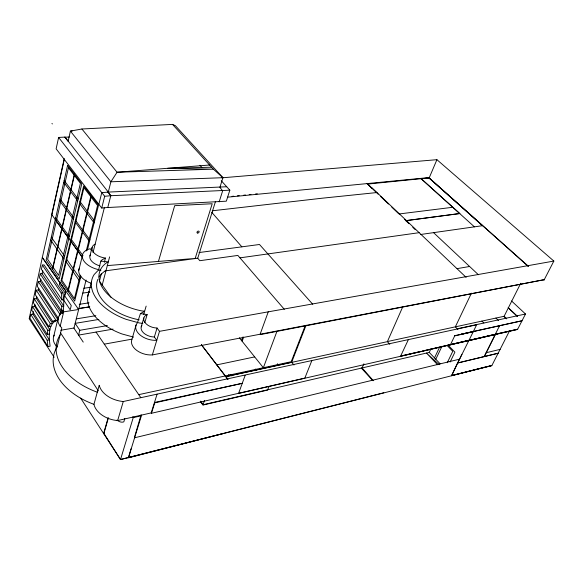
<?xml version="1.0" encoding="UTF-8"?>
<svg xmlns="http://www.w3.org/2000/svg" width="583" height="583" viewBox="0 0 583 583"><rect width="100%" height="100%" fill="white"/><g stroke="black" fill="none" stroke-linecap="round" stroke-linejoin="round"><path stroke-width="0.87" d="M49.387 334.037L47.245 334.402L47.799 330.321L32.561 306.592L34.681 306.272L49.949 329.956L47.799 330.321M221.27 180.752L229.84 190.175L226.335 201.179L107.782 207.526L110.785 195.72L108.292 192.077L64.946 137.092L58.621 137.442L56.128 148.818L101.726 208.051L107.804 207.446M219.15 201.915L222.633 190.867L219.9 187.391L222.932 177.698L175.388 125.695L172.517 124.405L81.912 128.996L70.397 131.109L68.109 141.305L64.946 137.092M64.21 158.707L51.69 214.522L82.378 257.329M64.385 159.108L42.311 257.482L29.172 318.719L54.161 357.262M30.79 314.463L47.216 340.275L49.358 339.904L32.903 314.128L30.79 314.463L29.952 318.165L47.952 346.579L50.094 346.2C49.016 337.506 47.267 322.909 58.103 319.892L38.391 289.889L38.74 288.337M32.561 306.592L31.752 310.178L47.245 334.402M48.804 326.626L50.342 323.609L52.499 323.259L36.43 298.554L34.295 298.868L33.413 302.781L48.804 326.626L50.961 326.276M38.391 289.889L36.248 290.196L35.25 294.634L52.71 321.43L54.875 321.073M61.128 312.677L40.322 281.349L38.325 281.625L37.276 286.289L58.249 318.143M62.381 313.392A24.348 10.523 82.1 0 0 63.722 305.98L42.063 273.667L40.212 273.915L39.382 277.625L61.222 310.455L59.495 315.906M40.212 273.915L61.842 306.272L63.722 305.98L63.766 299.502L62.964 292.79L44.053 264.871L42.355 265.09L41.408 269.266L62.046 299.961L63.766 299.698M32.903 314.128L33.486 311.562M34.681 306.272L35.031 304.749M36.43 298.554L36.809 296.864M40.322 281.349L40.861 278.966M42.063 273.667L42.756 270.585M52.375 269.098L74.369 174.128M52.608 269.448L74.624 174.455M59.911 282.187L59.364 284.475L65.318 293.242L64.698 295.792L71.243 305.543L70.186 309.828L63.591 299.961L65.799 290.844L42.311 257.482L78.647 309.486M53.68 336.449L58.242 317.553M62.315 313.37L63.095 310.156L61.222 310.455M67.774 291.019L91.035 195.487M68.124 291.536L91.422 195.983M60.144 326.378L63.685 311.854L78.654 309.493M450.389 344.852L454.682 335.91L473.228 331.771L476.646 324.789L157.089 394.144L151.201 412.895L117.664 420.569A22.628 15.296 14.2 0 1 93.943 404.318A60.34 39.163 14 0 1 57.156 346.9L61.813 327.93A19.807 12.236 12.4 0 1 63.685 311.854M78.705 270.643L82.312 256.024M80.243 275.169L74.42 298.627L61.842 280.241L83.916 187.711L97.558 205.471L86.262 250.938M80.891 276.094L74.668 301.112L61.011 281.115L83.682 185.926L98.534 205.223L87.355 250.129M98.862 204.334L101.792 192.587L104.678 196.282L101.726 208.051M89.935 255.959L92.063 247.476M107.87 192.12L110.785 195.72L229.84 190.175M86.08 280.051L73.939 328.156L83.238 342.112M93.025 252.556L104.452 207.293M58.621 137.442L101.77 192.66L108.292 192.077L110.887 181.794L117.059 172.24L209.589 165.025M87.742 296.448L91.451 281.946M98.877 319.433L75.156 323.361L79.791 330.291L78.559 335.094L113.044 329.125M142.828 323.346L139.432 322.989L126.183 319.36A50.655 29.813 15.1 0 1 94.118 274.586L98.593 269.9L100.874 261.089L102.193 259.719L105.443 258.058A12.848 7.222 13.7 0 1 93.222 251.951A12.848 7.222 13.7 0 1 95.153 244.109M101.449 273.405L99.438 281.13L111.12 297.425M104.342 262.299L105.443 258.058M102.214 285.007L109.604 256.884M93.943 404.318L99.227 385.232A22.897 15.136 14.4 0 0 123.275 401.519L157.089 394.144M103.614 433.49L108.139 417.763M103.81 433.796L108.336 418.069M136.079 324.993L131.867 339.598A15.967 10.006 15.5 0 0 136.67 350.361A15.967 10.006 15.5 0 0 152.338 354.916L544.252 279.672L260.55 334.562L260.171 334.095L268.267 311.832L553.85 261.067L544.012 280.131M100.874 261.089L108.285 261.905L106.441 262.853A45.095 26.25 15.2 0 0 103.803 289.693A45.095 26.25 15.2 0 0 141.771 310.899L144.657 311.213L140.43 313.596L137.34 322.96A16.105 9.904 15.6 0 0 139.658 334.627A16.105 9.904 15.6 0 0 156.769 340.312L154.349 336.996A10.99 6.756 15.7 0 1 143.658 332.98A10.99 6.756 15.7 0 1 141.866 325.533M132.953 416.605L133.23 417.617L120.506 459.542L491.855 365.563L509.44 331.064M158.445 261.424L174.674 205.668L212.212 203.744L195.188 258.429M143.709 314.463L146.144 306.111M141.217 326.874L143.833 317.91M144.759 322.712L147.142 314.587L140.43 313.596M117.664 420.569L123.275 401.519M128.515 457.509L131.088 448.779M134.433 437.432L141.115 414.732M124.82 418.507L123.822 421.852A24.967 11.573 79.5 0 1 116.986 420.088M154.349 336.996L157.053 328.025A11.048 6.712 15.7 0 1 144.97 322.523A11.048 6.712 15.7 0 1 147.142 314.587M152.338 354.916L159.494 331.333L157.053 328.025M215.367 201.886L197.746 258.218L199.794 260.71L237.871 255.427L284.322 309.318M311.767 360.797L304.822 378.119L151.463 413.274L154.728 402.86L242.251 383.322L154.473 402.481M430.801 349.144L429.263 352.416L203.03 404.748L204.487 400.506M216.759 364.892L254.684 356.905M241.53 340.508L242.739 337.091M242.149 341.288L243.65 337.069M223.901 433.38L128.42 457.837L141.399 415.752L133.23 417.617M245.159 375.343L238.578 393.423L517.573 329.453M276.991 331.231L263.363 367.735L239.329 337.768M268.996 386.42L267.604 390.078L202.928 405.054L200.261 401.388M276.998 365.424L277.639 363.741M305.259 325.591L291.216 361.715L138.747 394.64M402.824 306.665L387.374 341.66L225.745 376.647L291.668 362.262L306.053 325.285M367.479 183.558L371.83 188.163L367.013 183.594M474.402 226.845L421.13 178.689L459.798 213.531L405.819 220.666L459.798 213.531M421.079 178.799L429.139 177.99L436.922 159.684L553.85 261.067M363.894 363.799L362.094 367.953L373.397 380.728M400.667 356.009L408.34 339.707M434.503 357.911L439.531 347.308M435.8 359.266L441.98 346.266M471.428 293.176L455.338 326.844L457.895 329.41M447.263 362.699L452.772 351.301L447.081 345.449M450.149 361.977L454.908 352.161L448.021 345.1M473.228 331.771L457.64 363.027L498.166 353.232L457.589 362.969L451.534 375.773L461.918 354.282M387.425 341.543L504.113 316.292L520.736 283.272M450.44 344.742L495.324 334.227L499.638 325.649L522.025 320.767L471.632 331.924L473.032 331.581M511.546 300.974L525.509 314.011L517.668 329.22L495.477 334.299L484.225 356.643L495.331 334.321L422.755 350.944M52.71 321.43L58.103 319.892M105.975 270.694L104.138 271.656A44.869 26.424 15.1 0 0 99.037 277.056M80.651 398.116L120.506 459.542L383.782 392.767M485.216 367.042L451.395 375.627L491.855 365.57L486.025 366.838M134.607 437.782L459.674 359.15M486.193 352.737L500.141 349.363M400.856 356.213L468.761 340.304M401.549 355.805L420.992 351.352M495.426 334.416L468.9 340.61M461.554 334.139L499.638 325.649M495.324 334.227L517.668 329.22M461.408 334.183L470.918 332.077L454.492 335.713M457.874 328.659L525.509 314.011M104.299 344.159L132.013 339.138M159.494 331.333L268.267 311.832M457.116 268.632L469.606 266.482M79.791 330.291L107.359 325.598M60.8 330.24L74.121 327.996M76.278 318.872L95.823 315.687M54.088 320.978L56.26 320.628M78.224 308.684L89.731 306.877M78.158 308.596L89.68 306.811M79.237 304.326L89.002 302.839M82.662 293.125L89.848 292.061M42.355 265.09L61.237 293.038L62.964 292.79M83.828 288.257L91.035 287.23M239.97 257.854L419.155 232.683M420.379 234.519L482.651 225.672L528.242 266.424M104.976 270.92L197.746 258.218L107.301 265.6M199.029 252.556L259.486 244.488L312.721 304.246M398.969 213.983L452.845 207.264M212.278 210.798L322.159 198.205L376.939 192.543M232.012 196.376L233.812 196.194M237.427 195.822L239.234 195.64M243.745 195.181L245.552 194.999M249.167 194.627L250.974 194.445M255.485 193.986L257.292 193.804M429.19 177.881L367.56 184.082L378.105 194.132M227.508 197.178L429.328 177.545M226.729 186.749L108.292 192.077M104.678 196.282L110.785 195.72M221.97 177.83L436.922 159.684M64.917 137.245L69.428 136.998M72.212 131.015L70.397 131.109L110.887 181.794L222.932 177.698L213.371 169.179L172.517 124.405M211.578 167.212L167.773 168.29L213.371 169.179L117.059 172.24L81.912 128.996M98.673 269.608L97.448 269.375A18.576 10.567 13.5 0 1 82.728 258.706A18.576 10.567 13.5 0 1 90.227 248.722L91.626 250.639M98.593 269.9L100.932 270.344M133.624 337.127L122.066 333.979A50.233 30.134 15 0 1 89.163 291.362M209.282 165.047L209.785 165.251L209.457 165.04M482.513 225.694L429.139 177.99L528.38 266.234M429.139 177.99L482.651 225.672M439.254 364.652L426.465 353.058L437.593 364.769M433.563 232.646L478.41 274.746M508.15 307.7L517.398 316.409M508.354 307.868L517.471 316.467M371.969 187.813L466.152 277.377M380.714 196.609L388.533 204.057M391.798 207.154L398.313 213.363M404.617 219.354L405.87 220.549M405.819 220.666L408.989 223.675M412.786 227.29L415.315 229.702M504.113 316.292L506.693 318.755M503.785 316.307L506.416 318.806M495.922 318.063L498.494 320.541M481.871 321.102L483.854 322.967M429.263 352.416L440.158 363.836M387.374 341.66L389.794 344.269M361.198 367.88L372.792 380.655M199.954 165.288L201.769 167.292M211.782 212.358L241.865 246.842M291.668 362.262L293.956 365.016M51.967 123.45L52.346 123.931M228.689 374.417L229.738 375.787M201.354 344.619L227.931 379.314M201.441 344.866L227.887 379.438M64.166 180.541L78.137 199.073M79.966 201.558L94.614 220.979M63.751 182.348L77.707 200.895M79.507 203.46L94.133 222.903M201.004 401.716L203.146 404.617M60.005 198.883L73.757 217.561M75.498 220.308L89.906 239.883M59.597 200.654L73.334 219.346M89.505 241.493L75.112 221.912M200.392 401.133L203.03 404.748M55.72 217.758L69.253 236.581M71.031 239.052L83.012 255.711M55.305 219.602L68.816 238.44M70.587 240.91L82.553 257.584M51.311 237.201L64.618 256.163M66.324 258.823L80.25 278.667M65.748 261.242L79.645 281.108M50.67 240.014L63.948 258.998M96.049 332.07L140.743 397.562M151.201 412.895L151.463 413.274M38.325 281.625L60.093 314.499M36.248 290.196L55.932 320.242M60.588 332.937L98.308 390.85M34.295 298.868L50.342 323.609M120.506 459.542L103.73 433.096M255.485 369.039L256.119 370.599M230.474 374.432L231.108 376.02M61.237 293.038L62.046 299.961M47.952 346.579L47.216 340.275M57.156 346.9A19.589 12.381 12.1 0 1 54.27 335.072M97.295 392.199A60.77 38.879 14.1 0 1 60.093 334.941M61.842 306.272A24.377 10.501 82.1 0 1 60.246 314.47M91.159 283.258A18.423 10.683 13.4 0 1 79.346 268.209M99.926 265.892A12.79 7.273 13.6 0 1 90.525 254.633M139.184 319.834A44.869 26.424 15.1 0 1 97.827 279.395M67.613 165.339L46.144 259.974L59.189 279.082L81.773 183.747L67.613 165.339M68.451 167.751L47.617 259.253L58.664 275.387L80.396 183.302L68.451 167.751M197.768 233.04A1.217 0.831 -35.8 0 0 199.131 231.509A1.217 0.831 -35.8 0 0 197.302 231.633A1.217 0.831 -35.8 0 0 197.768 233.04"/></g></svg>
